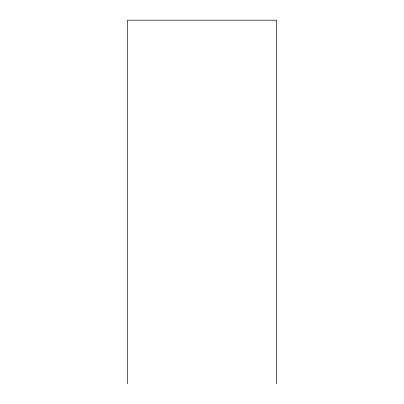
<?xml version="1.0" encoding="UTF-8"?>
<svg xmlns="http://www.w3.org/2000/svg" width="404" height="404" viewBox="0 0 404 404"><rect width="100%" height="100%" fill="white"/><g stroke="black" fill="none" stroke-linecap="round" stroke-linejoin="round"><path stroke-width="0.61" d="M276.644 383.8L276.644 20.2L127.356 20.2L127.356 383.8"/></g></svg>
